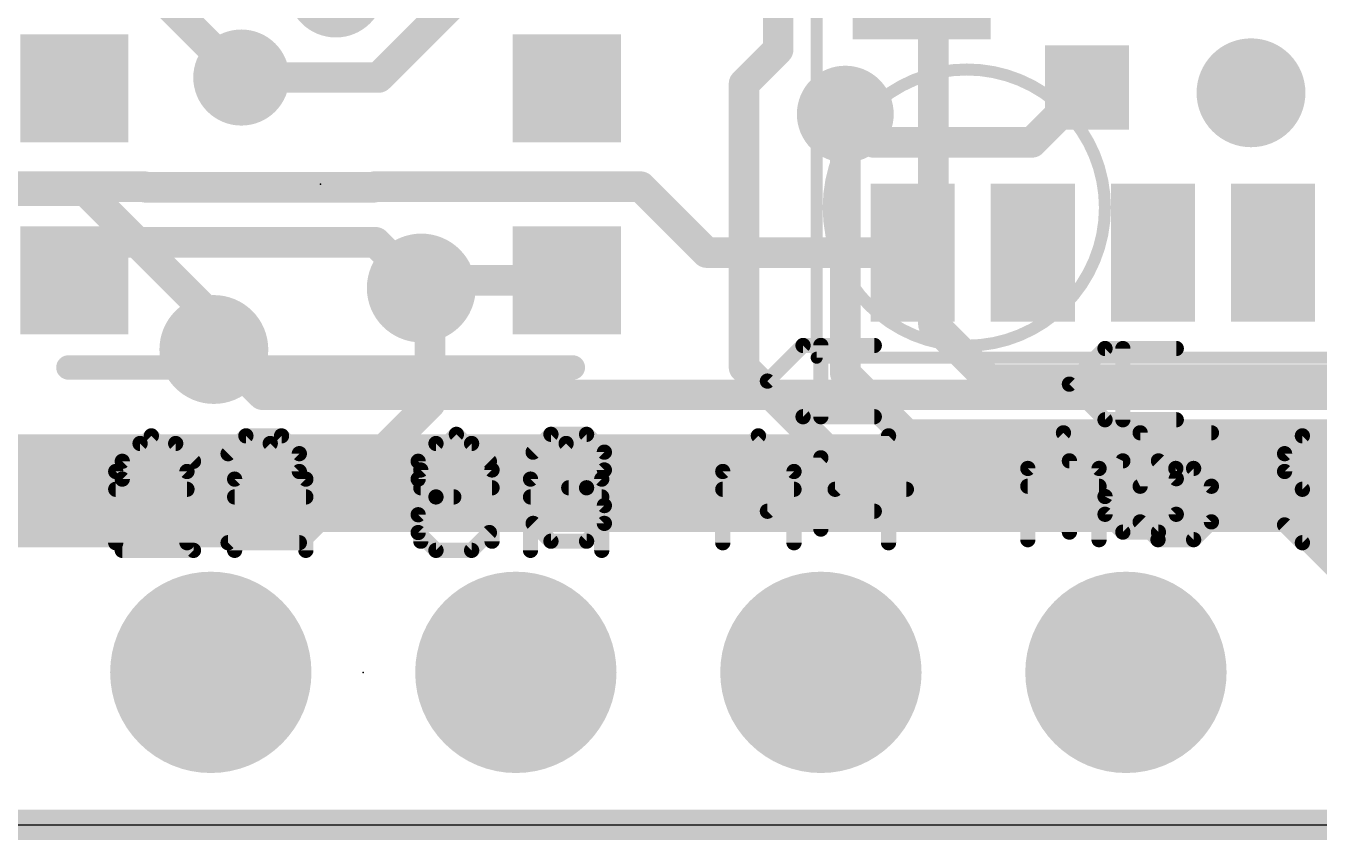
# Model space of a CAD drawing. Extents: x -0.1 to 35.6, y -0.1 to 17.9.
# Drawn here: x 14.97 to 25.74, y -0.13 to 6.65 of the extents above; entities that cross this region are included whole.
import ezdxf

# ---------------------------------------------------------------- set-up
doc = ezdxf.new("R2010")
doc.units = 0
for name, color, linetype in [('1', 12, 'CONTINUOUS'), ('16', 5, 'CONTINUOUS'), ('17', 110, 'CONTINUOUS'), ('18', 110, 'CONTINUOUS'), ('20', 4, 'CONTINUOUS'), ('21', 40, 'CONTINUOUS'), ('22', 6, 'CONTINUOUS'), ('23', 40, 'CONTINUOUS')]:
    doc.layers.add(name, color=color, linetype=linetype)

# ---------------------------------------------------------------- blocks, each defined once
blk = doc.blocks.new('ROUNDP')
at = {"const_width": 0.5}
blk.add_lwpolyline([(0, -0.25, 1), (0, 0.25, 1), (0, -0.25)], format="xyb", dxfattribs=at)
blk = doc.blocks.new('RECT')
blk.add_solid([(-0.5, -0.5), (0.5, -0.5), (-0.5, 0.5), (0.5, 0.5)])
blk = doc.blocks.new('ROUNDV')
at = {"const_width": 0.5}
blk.add_lwpolyline([(0, -0.25, 1), (0, 0.25, 1), (0, -0.25)], format="xyb", dxfattribs=at)

msp = doc.modelspace()

# ---------------------------------------------------------------- linework, layer by layer
at = {"layer": '1'}
for points, const_width in [([(16.764, 6.223), (15.7942, 7.1928)], 0.254), ([(23.805, 6.14), (23.3478, 5.6828)], 0.254), ([(22.0286, 5.6828), (21.7932, 5.9182)], 0.254), ([(23.3478, 5.6828), (22.0286, 5.6828)], 0.254), ([(15.9612, 5.3142), (12.4262, 5.3142)], 0.254), ([(15.9668, 5.3086), (15.9612, 5.3142)], 0.254), ([(15.9668, 5.3086), (17.8659, 5.3086)], 0.254), ([(17.8659, 5.3086), (17.8715, 5.3142)], 0.254), ([(17.8715, 5.3142), (20.09, 5.3142)], 0.254), ([(20.6392, 4.765), (20.09, 5.3142)], 0.254), ([(15.6918, 4.8514), (15.3744, 4.534)], 0.254), ([(17.8816, 4.8514), (15.6918, 4.8514)], 0.254), ([(18.2626, 4.4704), (17.8816, 4.8514)], 0.254), ([(22.355, 4.765), (20.6392, 4.765)], 0.254), ([(18.3262, 4.534), (18.2626, 4.4704)], 0.254), ([(19.4744, 4.534), (18.3262, 4.534)], 0.254), ([(16.5354, 3.9584), (16.5648, 3.9584)], 0.254), ([(16.9418, 3.5814), (16.5648, 3.9584)], 0.254), ([(27.9654, 3.5814), (16.9418, 3.5814)], 0.254), ([(29.8958, 2.8448), (10.3784, 2.8448)], 0.8128), ([(32.2072, 0), (0, 0)], 0.254)]:
    msp.add_lwpolyline(points, dxfattribs=dict(at, const_width=const_width))
at = {"layer": '1', "const_width": 0.127}
for points in [[(16.7191, 6.1781, 1), (16.8089, 6.2679)], [(23.8499, 6.0951, 1), (23.7601, 6.1849)], [(21.8381, 5.9631, 1), (21.7483, 5.8733)], [(22.0286, 5.7463, 1), (22.0286, 5.6193)], [(21.9837, 5.6379, 1), (22.0735, 5.7277)], [(23.3029, 5.7277, 1), (23.3927, 5.6379)], [(23.3478, 5.6193, 1), (23.3478, 5.7463)], [(16.0061, 5.3591, 1), (15.9163, 5.2693)], [(15.9668, 5.3721, 1), (15.9668, 5.2451)], [(15.9219, 5.2637, 1), (16.0117, 5.3535)], [(15.9612, 5.2507, 1), (15.9612, 5.3777)], [(17.821, 5.3535, 1), (17.9108, 5.2637)], [(17.8715, 5.3777, 1), (17.8715, 5.2507)], [(17.9164, 5.2693, 1), (17.8266, 5.3591)], [(17.8659, 5.2451, 1), (17.8659, 5.3721)], [(20.1349, 5.3591, 1), (20.0451, 5.2693)], [(20.09, 5.2507, 1), (20.09, 5.3777)], [(15.6918, 4.9149, 1), (15.6918, 4.7879)], [(15.7367, 4.8065, 1), (15.6469, 4.8963)], [(17.9265, 4.8963, 1), (17.8367, 4.8065)], [(17.8816, 4.7879, 1), (17.8816, 4.9149)], [(20.6392, 4.8285, 1), (20.6392, 4.7015)], [(20.5943, 4.7201, 1), (20.6841, 4.8099)], [(22.355, 4.7015, 1), (22.355, 4.8285)], [(15.3295, 4.5789, 1), (15.4193, 4.4891)], [(18.3262, 4.5975, 1), (18.3262, 4.4705)], [(18.3711, 4.4891, 1), (18.2813, 4.5789)], [(19.4744, 4.4705, 1), (19.4744, 4.5975)], [(18.2177, 4.5153, 1), (18.3075, 4.4255)], [(18.2177, 4.4255, 1), (18.3075, 4.5153)], [(16.5354, 4.0219, 1), (16.5354, 3.8949)], [(16.6097, 4.0033, 1), (16.5199, 3.9135)], [(16.5648, 3.8949, 1), (16.5648, 4.0219)], [(16.9418, 3.6449, 1), (16.9418, 3.5179)], [(16.8969, 3.5365, 1), (16.9867, 3.6263)]]:
    msp.add_lwpolyline(points, format="xyb", dxfattribs=at)
at = {"layer": '16', "const_width": 0.254}
for points in [[(20.066, 8.382), (17.907, 6.223)], [(22.5266, 4.1688), (22.5266, 7.746)], [(21.2344, 7.5986), (21.2344, 6.4556)], [(21.2344, 6.4556), (20.95, 6.1712)], [(16.764, 6.223), (17.907, 6.223)], [(20.95, 6.1712), (20.95, 3.809)], [(21.7932, 5.9182), (21.7932, 3.7592)], [(15.4686, 5.2792), (12.1198, 5.2792)], [(16.5354, 4.2124), (15.4686, 5.2792)], [(18.2626, 4.2281), (18.2626, 4.4704)], [(16.5354, 3.9584), (16.5354, 4.2124)], [(18.3348, 4.1559), (18.2626, 4.2281)], [(18.3348, 3.5069), (18.3348, 4.1559)], [(22.987, 3.7084), (22.5266, 4.1688)], [(22.092, 2.667), (20.95, 3.809)], [(21.7932, 3.7592), (22.3012, 3.2512)], [(28.424, 3.7084), (22.987, 3.7084)], [(17.2663, 2.4384), (18.3348, 3.5069)], [(22.3012, 3.2512), (27.9908, 3.2512)], [(25.4, 2.667), (22.092, 2.667)], [(25.4, 2.667), (26.67, 1.397)], [(2.4384, 2.4384), (17.2663, 2.4384)], [(32.0802, 0), (0, 0)]]:
    msp.add_lwpolyline(points, dxfattribs=at)
at = {"layer": '16', "const_width": 0.127}
for points in [[(21.2793, 6.4107, 1), (21.1895, 6.5005)], [(21.1709, 6.4556, 1), (21.2979, 6.4556)], [(16.764, 6.2865, 1), (16.764, 6.1595)], [(17.8621, 6.2679, 1), (17.9519, 6.1781)], [(17.907, 6.1595, 1), (17.907, 6.2865)], [(21.0135, 6.1712, 1), (20.8865, 6.1712)], [(20.9051, 6.2161, 1), (20.9949, 6.1263)], [(21.8567, 5.9182, 1), (21.7297, 5.9182)], [(15.5135, 5.3241, 1), (15.4237, 5.2343)], [(15.4686, 5.2157, 1), (15.4686, 5.3427)], [(18.3261, 4.4704, 1), (18.1991, 4.4704)], [(16.5989, 4.2124, 1), (16.4719, 4.2124)], [(16.4905, 4.1675, 1), (16.5803, 4.2573)], [(18.3075, 4.273, 1), (18.2177, 4.1832)], [(18.1991, 4.2281, 1), (18.3261, 4.2281)], [(18.3983, 4.1559, 1), (18.2713, 4.1559)], [(18.2899, 4.111, 1), (18.3797, 4.2008)], [(22.5715, 4.2137, 1), (22.4817, 4.1239)], [(22.4631, 4.1688, 1), (22.5901, 4.1688)], [(16.4719, 3.9584, 1), (16.5989, 3.9584)], [(20.9949, 3.8539, 1), (20.9051, 3.7641)], [(21.8381, 3.8041, 1), (21.7483, 3.7143)], [(20.8865, 3.809, 1), (21.0135, 3.809)], [(21.7297, 3.7592, 1), (21.8567, 3.7592)], [(22.987, 3.7719, 1), (22.987, 3.6449)], [(22.9421, 3.6635, 1), (23.0319, 3.7533)], [(18.2713, 3.5069, 1), (18.3983, 3.5069)], [(18.3797, 3.462, 1), (18.2899, 3.5518)], [(22.3012, 3.3147, 1), (22.3012, 3.1877)], [(22.2563, 3.2063, 1), (22.3461, 3.2961)], [(22.092, 2.7305, 1), (22.092, 2.6035)], [(22.0471, 2.6221, 1), (22.1369, 2.7119)], [(25.4449, 2.7119, 1), (25.3551, 2.6221)], [(25.4, 2.6035, 1), (25.4, 2.7305)], [(17.2214, 2.4833, 1), (17.3112, 2.3935)], [(17.2663, 2.3749, 1), (17.2663, 2.5019)]]:
    msp.add_lwpolyline(points, format="xyb", dxfattribs=at)
at = {"layer": '20'}
msp.add_line((1.27, 0), (34.29, 0), dxfattribs=at)
at = {"layer": '21'}
for points, const_width in [([(21.555, 3.89), (21.555, 13.89)], 0.1), ([(19.5244, 3.8086), (15.3244, 3.8086)], 0.2032), ([(32.155, 3.89), (21.555, 3.89)], 0.1), ([(15.7185, 2.9427), (16.015, 3.2393)], 0.127), ([(16.015, 3.2393), (16.3116, 2.9427)], 0.127), ([(16.8023, 3.2393), (16.654, 3.091)], 0.127), ([(17.0989, 3.2393), (16.8023, 3.2393)], 0.127), ([(17.2472, 3.091), (17.0989, 3.2393)], 0.127), ([(18.2585, 2.9554), (18.555, 3.252)], 0.127), ([(18.555, 3.252), (18.8516, 2.9554)], 0.127), ([(19.194, 3.1037), (19.3423, 3.252)], 0.127), ([(19.3423, 3.252), (19.6389, 3.252)], 0.127), ([(19.6389, 3.252), (19.7872, 3.1037)], 0.127), ([(20.7731, 2.9427), (21.0696, 3.2393)], 0.127), ([(21.0696, 3.2393), (21.3662, 2.9427)], 0.127), ([(22.1535, 3.2393), (21.7086, 2.7944)], 0.127), ([(22.1535, 2.3495), (22.1535, 3.2393)], 0.127), ([(23.3131, 2.9681), (23.6096, 3.2647)], 0.127), ([(23.6096, 3.2647), (23.9062, 2.9681)], 0.127), ([(24.8418, 3.2647), (24.2486, 3.2647)], 0.127), ([(24.2486, 3.2647), (24.2486, 2.8198)], 0.127), ([(25.5992, 3.2393), (25.4509, 3.091)], 0.127), ([(25.8958, 3.2393), (25.5992, 3.2393)], 0.127), ([(17.2472, 2.9427), (17.2472, 3.091)], 0.127), ([(19.7872, 3.1037), (19.7872, 2.9554)], 0.127), ([(25.4509, 3.091), (25.4509, 2.9427)], 0.127), ([(18.2585, 2.3622), (18.2585, 2.9554)], 0.127), ([(18.8516, 2.9554), (18.8516, 2.3622)], 0.127), ([(19.7872, 2.9554), (19.6389, 2.8071)], 0.127), ([(23.3131, 2.3749), (23.3131, 2.9681)], 0.127), ([(23.9062, 2.9681), (23.9062, 2.3749)], 0.127), ([(24.2486, 2.8198), (24.5452, 2.9681)], 0.127), ([(24.5452, 2.9681), (24.6935, 2.9681)], 0.127), ([(24.6935, 2.9681), (24.8418, 2.8198)], 0.127), ([(15.7185, 2.3495), (15.7185, 2.9427)], 0.127), ([(16.3116, 2.9427), (16.3116, 2.3495)], 0.127), ([(16.654, 2.3495), (17.2472, 2.9427)], 0.127), ([(20.7731, 2.3495), (20.7731, 2.9427)], 0.127), ([(21.3662, 2.9427), (21.3662, 2.3495)], 0.127), ([(25.4509, 2.9427), (25.5992, 2.7944)], 0.127), ([(15.7185, 2.7944), (16.3116, 2.7944)], 0.127), ([(18.2585, 2.8071), (18.8516, 2.8071)], 0.127), ([(19.6389, 2.8071), (19.4906, 2.8071)], 0.127), ([(19.6389, 2.8071), (19.7872, 2.6588)], 0.127), ([(20.7731, 2.7944), (21.3662, 2.7944)], 0.127), ([(21.7086, 2.7944), (22.3018, 2.7944)], 0.127), ([(23.3131, 2.8198), (23.9062, 2.8198)], 0.127), ([(24.8418, 2.8198), (24.8418, 2.5232)], 0.127), ([(25.5992, 2.7944), (25.8958, 2.7944)], 0.127), ([(19.7872, 2.6588), (19.7872, 2.5105)], 0.127), ([(24.3969, 2.3749), (24.2486, 2.5232)], 0.127), ([(24.8418, 2.5232), (24.6935, 2.3749)], 0.127), ([(19.3423, 2.3622), (19.194, 2.5105)], 0.127), ([(19.7872, 2.5105), (19.6389, 2.3622)], 0.127), ([(25.5992, 2.3495), (25.4509, 2.4978)], 0.127), ([(17.2472, 2.3495), (16.654, 2.3495)], 0.127), ([(19.6389, 2.3622), (19.3423, 2.3622)], 0.127), ([(24.6935, 2.3749), (24.3969, 2.3749)], 0.127), ([(25.8958, 2.3495), (25.5992, 2.3495)], 0.127)]:
    msp.add_lwpolyline(points, dxfattribs=dict(at, const_width=const_width))
for points, const_width in [([(22.805, 3.99, 1), (22.805, 6.29, 1), (22.805, 3.99)], 0.1), ([(15.3244, 3.8594, 1), (15.3244, 3.7578)], 0.1016), ([(19.5244, 3.7578, 1), (19.5244, 3.8594)], 0.1016), ([(21.555, 3.915, 1), (21.555, 3.865)], 0.05), ([(21.53, 3.89, 1), (21.58, 3.89)], 0.05), ([(16.0375, 3.2617, 1), (15.9926, 3.2168)], 0.0635), ([(16.0375, 3.2168, 1), (15.9926, 3.2617)], 0.0635), ([(16.8023, 3.271, 1), (16.8023, 3.2075)], 0.0635), ([(16.8247, 3.2168, 1), (16.7798, 3.2617)], 0.0635), ([(17.1213, 3.2617, 1), (17.0764, 3.2168)], 0.0635), ([(17.0989, 3.2075, 1), (17.0989, 3.271)], 0.0635), ([(18.5775, 3.2744, 1), (18.5326, 3.2295)], 0.0635), ([(18.5775, 3.2295, 1), (18.5326, 3.2744)], 0.0635), ([(19.3423, 3.2837, 1), (19.3423, 3.2202)], 0.0635), ([(19.3647, 3.2295, 1), (19.3198, 3.2744)], 0.0635), ([(19.6613, 3.2744, 1), (19.6164, 3.2295)], 0.0635), ([(19.6389, 3.2202, 1), (19.6389, 3.2837)], 0.0635), ([(21.0921, 3.2617, 1), (21.0472, 3.2168)], 0.0635), ([(21.0921, 3.2168, 1), (21.0472, 3.2617)], 0.0635), ([(22.1852, 3.2393, 1), (22.1217, 3.2393)], 0.0635), ([(22.1759, 3.2168, 1), (22.131, 3.2617)], 0.0635), ([(23.6321, 3.2871, 1), (23.5872, 3.2422)], 0.0635), ([(23.6321, 3.2422, 1), (23.5872, 3.2871)], 0.0635), ([(24.2486, 3.2964, 1), (24.2486, 3.2329)], 0.0635), ([(24.2803, 3.2647, 1), (24.2168, 3.2647)], 0.0635), ([(24.8418, 3.2329, 1), (24.8418, 3.2964)], 0.0635), ([(25.5992, 3.271, 1), (25.5992, 3.2075)], 0.0635), ([(25.6217, 3.2168, 1), (25.5768, 3.2617)], 0.0635), ([(16.6315, 3.1134, 1), (16.6764, 3.0685)], 0.0635), ([(17.2789, 3.091, 1), (17.2154, 3.091)], 0.0635), ([(17.2247, 3.0685, 1), (17.2696, 3.1134)], 0.0635), ([(19.1715, 3.1261, 1), (19.2164, 3.0812)], 0.0635), ([(19.8189, 3.1037, 1), (19.7554, 3.1037)], 0.0635), ([(19.7647, 3.0812, 1), (19.8096, 3.1261)], 0.0635), ([(25.4827, 3.091, 1), (25.4192, 3.091)], 0.0635), ([(25.4285, 3.1134, 1), (25.4734, 3.0685)], 0.0635), ([(18.2902, 2.9554, 1), (18.2267, 2.9554)], 0.0635), ([(18.8834, 2.9554, 1), (18.8199, 2.9554)], 0.0635), ([(19.8096, 2.9329, 1), (19.7647, 2.9778)], 0.0635), ([(23.3448, 2.9681, 1), (23.2813, 2.9681)], 0.0635), ([(23.2906, 2.9905, 1), (23.3355, 2.9456)], 0.0635), ([(23.938, 2.9681, 1), (23.8745, 2.9681)], 0.0635), ([(23.8838, 2.9456, 1), (23.9287, 2.9905)], 0.0635), ([(24.5452, 2.9998, 1), (24.5452, 2.9363)], 0.0635), ([(24.5594, 2.9397, 1), (24.531, 2.9965)], 0.0635), ([(24.7159, 2.9905, 1), (24.671, 2.9456)], 0.0635), ([(24.6935, 2.9363, 1), (24.6935, 2.9998)], 0.0635), ([(15.7502, 2.9427, 1), (15.6867, 2.9427)], 0.0635), ([(15.696, 2.9651, 1), (15.7409, 2.9202)], 0.0635), ([(16.3434, 2.9427, 1), (16.2799, 2.9427)], 0.0635), ([(16.2892, 2.9202, 1), (16.3341, 2.9651)], 0.0635), ([(17.2154, 2.9427, 1), (17.2789, 2.9427)], 0.0635), ([(17.2696, 2.9202, 1), (17.2247, 2.9651)], 0.0635), ([(18.236, 2.9778, 1), (18.2809, 2.9329)], 0.0635), ([(18.8292, 2.9329, 1), (18.8741, 2.9778)], 0.0635), ([(19.7554, 2.9554, 1), (19.8189, 2.9554)], 0.0635), ([(20.8048, 2.9427, 1), (20.7413, 2.9427)], 0.0635), ([(20.7506, 2.9651, 1), (20.7955, 2.9202)], 0.0635), ([(21.398, 2.9427, 1), (21.3345, 2.9427)], 0.0635), ([(21.3438, 2.9202, 1), (21.3887, 2.9651)], 0.0635), ([(25.4192, 2.9427, 1), (25.4827, 2.9427)], 0.0635), ([(25.4734, 2.9651, 1), (25.4285, 2.9202)], 0.0635), ([(15.7185, 2.8261, 1), (15.7185, 2.7626)], 0.0635), ([(16.3116, 2.7626, 1), (16.3116, 2.8261)], 0.0635), ([(18.2585, 2.8388, 1), (18.2585, 2.7753)], 0.0635), ([(18.8516, 2.7753, 1), (18.8516, 2.8388)], 0.0635), ([(19.4906, 2.8388, 1), (19.4906, 2.7753)], 0.0635), ([(19.6613, 2.8295, 1), (19.6164, 2.7846)], 0.0635), ([(19.6164, 2.8295, 1), (19.6613, 2.7846)], 0.0635), ([(19.6389, 2.7753, 1), (19.6389, 2.8388)], 0.0635), ([(20.7731, 2.8261, 1), (20.7731, 2.7626)], 0.0635), ([(21.3662, 2.7626, 1), (21.3662, 2.8261)], 0.0635), ([(21.7086, 2.8261, 1), (21.7086, 2.7626)], 0.0635), ([(21.6861, 2.8168, 1), (21.731, 2.7719)], 0.0635), ([(22.3018, 2.7626, 1), (22.3018, 2.8261)], 0.0635), ([(23.3131, 2.8515, 1), (23.3131, 2.788)], 0.0635), ([(23.9062, 2.788, 1), (23.9062, 2.8515)], 0.0635), ([(24.2344, 2.8482, 1), (24.2628, 2.7914)], 0.0635), ([(24.2168, 2.8198, 1), (24.2803, 2.8198)], 0.0635), ([(24.8735, 2.8198, 1), (24.81, 2.8198)], 0.0635), ([(24.8193, 2.7973, 1), (24.8642, 2.8422)], 0.0635), ([(25.5992, 2.8261, 1), (25.5992, 2.7626)], 0.0635), ([(25.5768, 2.7719, 1), (25.6217, 2.8168)], 0.0635), ([(19.8189, 2.6588, 1), (19.7554, 2.6588)], 0.0635), ([(19.7647, 2.6363, 1), (19.8096, 2.6812)], 0.0635), ([(24.271, 2.5456, 1), (24.2261, 2.5007)], 0.0635), ([(24.8642, 2.5007, 1), (24.8193, 2.5456)], 0.0635), ([(19.2164, 2.5329, 1), (19.1715, 2.488)], 0.0635), ([(19.7554, 2.5105, 1), (19.8189, 2.5105)], 0.0635), ([(19.8096, 2.488, 1), (19.7647, 2.5329)], 0.0635), ([(24.81, 2.5232, 1), (24.8735, 2.5232)], 0.0635), ([(25.4734, 2.5202, 1), (25.4285, 2.4753)], 0.0635), ([(15.6867, 2.3495, 1), (15.7502, 2.3495)], 0.0635), ([(16.2799, 2.3495, 1), (16.3434, 2.3495)], 0.0635), ([(16.6315, 2.372, 1), (16.6764, 2.327)], 0.0635), ([(16.654, 2.3813, 1), (16.654, 2.3177)], 0.0635), ([(17.2472, 2.3177, 1), (17.2472, 2.3813)], 0.0635), ([(18.2267, 2.3622, 1), (18.2902, 2.3622)], 0.0635), ([(18.8199, 2.3622, 1), (18.8834, 2.3622)], 0.0635), ([(19.3423, 2.394, 1), (19.3423, 2.3304)], 0.0635), ([(19.3198, 2.3397, 1), (19.3647, 2.3847)], 0.0635), ([(19.6164, 2.3847, 1), (19.6613, 2.3397)], 0.0635), ([(19.6389, 2.3304, 1), (19.6389, 2.394)], 0.0635), ([(20.7413, 2.3495, 1), (20.8048, 2.3495)], 0.0635), ([(21.3345, 2.3495, 1), (21.398, 2.3495)], 0.0635), ([(22.1217, 2.3495, 1), (22.1852, 2.3495)], 0.0635), ([(23.2813, 2.3749, 1), (23.3448, 2.3749)], 0.0635), ([(23.8745, 2.3749, 1), (23.938, 2.3749)], 0.0635), ([(24.3969, 2.4067, 1), (24.3969, 2.3432)], 0.0635), ([(24.3744, 2.3524, 1), (24.4193, 2.3974)], 0.0635), ([(24.671, 2.3974, 1), (24.7159, 2.3524)], 0.0635), ([(24.6935, 2.3432, 1), (24.6935, 2.4067)], 0.0635), ([(25.5992, 2.3813, 1), (25.5992, 2.3177)], 0.0635), ([(25.5768, 2.327, 1), (25.6217, 2.372)], 0.0635)]:
    msp.add_lwpolyline(points, format="xyb", dxfattribs=dict(at, const_width=const_width))
at = {"layer": '22', "const_width": 0.127}
for points in [[(21.4413, 3.9919), (21.1447, 3.6954)], [(22.0345, 3.9919), (21.4413, 3.9919)], [(21.5896, 3.9919), (21.5896, 3.3988)], [(23.9559, 3.9665), (23.6593, 3.67)], [(24.5491, 3.9665), (23.9559, 3.9665)], [(24.1042, 3.9665), (24.1042, 3.3734)], [(21.1447, 3.6954), (21.4413, 3.3988)], [(23.6593, 3.67), (23.9559, 3.3734)], [(21.4413, 3.3988), (22.0345, 3.3988)], [(23.9559, 3.3734), (24.5491, 3.3734)], [(15.7728, 3.0275), (15.9211, 3.1758)], [(15.9211, 3.1758), (16.2177, 3.1758)], [(16.2177, 3.1758), (16.366, 3.0275)], [(17.005, 3.1758), (16.7084, 2.8792)], [(17.3015, 2.8792), (17.005, 3.1758)], [(18.3849, 3.1758), (18.2366, 3.0275)], [(18.6815, 3.1758), (18.3849, 3.1758)], [(18.8298, 3.0275), (18.6815, 3.1758)], [(19.4688, 3.1758), (19.1722, 2.8792)], [(19.7653, 2.8792), (19.4688, 3.1758)], [(15.7728, 2.8792), (15.7728, 3.0275)], [(18.2366, 3.0275), (18.2366, 2.8792)], [(21.1447, 2.6115), (21.5896, 3.0564)], [(21.5896, 3.0564), (21.5896, 2.4632)], [(23.6593, 2.4378), (23.6593, 3.031)], [(23.6593, 3.031), (24.1042, 3.031)], [(24.1042, 3.031), (23.9559, 2.7344)], [(24.5491, 2.8827), (24.4008, 3.031)], [(16.366, 2.286), (15.7728, 2.8792)], [(16.7084, 2.8792), (16.7084, 2.286)], [(17.3015, 2.286), (17.3015, 2.8792)], [(18.2366, 2.8792), (18.3849, 2.7309)], [(19.1722, 2.8792), (19.1722, 2.286)], [(19.7653, 2.286), (19.7653, 2.8792)], [(24.5491, 2.5861), (24.5491, 2.8827)], [(17.3015, 2.7309), (16.7084, 2.7309)], [(18.3849, 2.7309), (18.2366, 2.5826)], [(18.3849, 2.7309), (18.5332, 2.7309)], [(19.7653, 2.7309), (19.1722, 2.7309)], [(23.9559, 2.7344), (23.9559, 2.5861)], [(18.2366, 2.5826), (18.2366, 2.4343)], [(22.0345, 2.6115), (21.1447, 2.6115)], [(23.9559, 2.5861), (24.1042, 2.4378)], [(24.4008, 2.4378), (24.5491, 2.5861)], [(18.2366, 2.4343), (18.3849, 2.286)], [(18.6815, 2.286), (18.8298, 2.4343)], [(24.1042, 2.4378), (24.4008, 2.4378)], [(15.7728, 2.286), (16.366, 2.286)], [(18.3849, 2.286), (18.6815, 2.286)]]:
    msp.add_lwpolyline(points, dxfattribs=at)
at = {"layer": '22', "const_width": 0.0635}
for points in [[(21.4413, 4.0237, 1), (21.4413, 3.9602)], [(21.4638, 3.9695, 1), (21.4189, 4.0144)], [(21.6214, 3.9919, 1), (21.5579, 3.9919)], [(22.0345, 3.9602, 1), (22.0345, 4.0237)], [(23.9559, 3.9983, 1), (23.9559, 3.9348)], [(23.9784, 3.9441, 1), (23.9335, 3.989)], [(24.136, 3.9665, 1), (24.0725, 3.9665)], [(24.5491, 3.9348, 1), (24.5491, 3.9983)], [(21.1672, 3.7178, 1), (21.1223, 3.6729)], [(21.1223, 3.7178, 1), (21.1672, 3.6729)], [(23.6818, 3.6924, 1), (23.6369, 3.6475)], [(23.6369, 3.6924, 1), (23.6818, 3.6475)], [(21.4413, 3.4305, 1), (21.4413, 3.367)], [(21.4189, 3.3763, 1), (21.4638, 3.4212)], [(22.0345, 3.367, 1), (22.0345, 3.4305)], [(21.5579, 3.3988, 1), (21.6214, 3.3988)], [(23.9559, 3.4051, 1), (23.9559, 3.3416)], [(23.9335, 3.3509, 1), (23.9784, 3.3958)], [(24.0725, 3.3734, 1), (24.136, 3.3734)], [(24.5491, 3.3416, 1), (24.5491, 3.4051)], [(15.9211, 3.2075, 1), (15.9211, 3.144)], [(15.9436, 3.1533, 1), (15.8987, 3.1982)], [(16.2402, 3.1982, 1), (16.1953, 3.1533)], [(16.2177, 3.144, 1), (16.2177, 3.2075)], [(17.0274, 3.1982, 1), (16.9825, 3.1533)], [(17.0274, 3.1533, 1), (16.9825, 3.1982)], [(18.3849, 3.2075, 1), (18.3849, 3.144)], [(18.4074, 3.1533, 1), (18.3625, 3.1982)], [(18.704, 3.1982, 1), (18.6591, 3.1533)], [(18.6815, 3.144, 1), (18.6815, 3.2075)], [(19.4912, 3.1982, 1), (19.4463, 3.1533)], [(19.4912, 3.1533, 1), (19.4463, 3.1982)], [(15.8046, 3.0275, 1), (15.7411, 3.0275)], [(15.7504, 3.0499, 1), (15.7953, 3.005)], [(16.3436, 3.005, 1), (16.3885, 3.0499)], [(18.2684, 3.0275, 1), (18.2049, 3.0275)], [(18.2142, 3.0499, 1), (18.2591, 3.005)], [(18.8074, 3.005, 1), (18.8523, 3.0499)], [(21.6214, 3.0564, 1), (21.5579, 3.0564)], [(21.6121, 3.034, 1), (21.5672, 3.0789)], [(23.6593, 3.0628, 1), (23.6593, 2.9993)], [(23.6911, 3.031, 1), (23.6276, 3.031)], [(24.1326, 3.0168, 1), (24.0758, 3.0452)], [(24.1042, 2.9993, 1), (24.1042, 3.0628)], [(24.4233, 3.0535, 1), (24.3784, 3.0086)], [(15.7411, 2.8792, 1), (15.8046, 2.8792)], [(15.7953, 2.9016, 1), (15.7504, 2.8567)], [(16.7401, 2.8792, 1), (16.6766, 2.8792)], [(16.6859, 2.9016, 1), (16.7308, 2.8567)], [(17.3333, 2.8792, 1), (17.2698, 2.8792)], [(17.2791, 2.8567, 1), (17.324, 2.9016)], [(18.2049, 2.8792, 1), (18.2684, 2.8792)], [(18.2591, 2.9016, 1), (18.2142, 2.8567)], [(19.2039, 2.8792, 1), (19.1404, 2.8792)], [(19.1497, 2.9016, 1), (19.1946, 2.8567)], [(19.7971, 2.8792, 1), (19.7336, 2.8792)], [(19.7429, 2.8567, 1), (19.7878, 2.9016)], [(24.5809, 2.8827, 1), (24.5174, 2.8827)], [(24.5266, 2.8603, 1), (24.5716, 2.9052)], [(16.7084, 2.7626, 1), (16.7084, 2.6991)], [(17.3015, 2.6991, 1), (17.3015, 2.7626)], [(18.3849, 2.7626, 1), (18.3849, 2.6991)], [(18.4074, 2.7084, 1), (18.3625, 2.7533)], [(18.3625, 2.7084, 1), (18.4074, 2.7533)], [(18.5332, 2.6991, 1), (18.5332, 2.7626)], [(19.1722, 2.7626, 1), (19.1722, 2.6991)], [(19.7653, 2.6991, 1), (19.7653, 2.7626)], [(23.9275, 2.7486, 1), (23.9843, 2.7202)], [(23.9877, 2.7344, 1), (23.9242, 2.7344)], [(18.2684, 2.5826, 1), (18.2049, 2.5826)], [(18.2142, 2.605, 1), (18.2591, 2.5601)], [(21.1447, 2.6433, 1), (21.1447, 2.5798)], [(21.1223, 2.634, 1), (21.1672, 2.5891)], [(22.0345, 2.5798, 1), (22.0345, 2.6433)], [(23.9784, 2.6086, 1), (23.9335, 2.5637)], [(23.9242, 2.5861, 1), (23.9877, 2.5861)], [(24.5174, 2.5861, 1), (24.5809, 2.5861)], [(24.5716, 2.5637, 1), (24.5266, 2.6086)], [(18.2591, 2.4567, 1), (18.2142, 2.4118)], [(18.8523, 2.4118, 1), (18.8074, 2.4567)], [(21.5579, 2.4632, 1), (21.6214, 2.4632)], [(24.1042, 2.4696, 1), (24.1042, 2.4061)], [(24.0818, 2.4154, 1), (24.1267, 2.4603)], [(24.3784, 2.4603, 1), (24.4233, 2.4154)], [(24.4008, 2.4061, 1), (24.4008, 2.4696)], [(18.2049, 2.4343, 1), (18.2684, 2.4343)], [(23.6276, 2.4378, 1), (23.6911, 2.4378)], [(15.7728, 2.3178, 1), (15.7728, 2.2542)], [(16.3436, 2.2635, 1), (16.3885, 2.3085)], [(16.366, 2.2542, 1), (16.366, 2.3178)], [(16.6766, 2.286, 1), (16.7401, 2.286)], [(17.2698, 2.286, 1), (17.3333, 2.286)], [(18.3849, 2.3178, 1), (18.3849, 2.2542)], [(18.3625, 2.2635, 1), (18.4074, 2.3085)], [(18.6591, 2.3085, 1), (18.704, 2.2635)], [(18.6815, 2.2542, 1), (18.6815, 2.3178)], [(19.1404, 2.286, 1), (19.2039, 2.286)], [(19.7336, 2.286, 1), (19.7971, 2.286)]]:
    msp.add_lwpolyline(points, format="xyb", dxfattribs=at)
at = {"layer": '23'}
for p in [(17.4244, 5.334), (17.78, 1.27)]:
    msp.add_point(p, dxfattribs=at)

# ---------------------------------------------------------------- block references
at = {"layer": '1'}
for p, xscale, yscale in [((22.43, 6.89), 1.15, 0.7), ((15.3744, 6.134), 0.9, 0.9), ((19.4744, 6.134), 0.9, 0.9), ((23.805, 6.14), 0.7, 0.7), ((15.3744, 4.534), 0.9, 0.9), ((19.4744, 4.534), 0.9, 0.9)]:
    msp.add_blockref('RECT', p, dxfattribs=dict(at, xscale=xscale, yscale=yscale))
at = {"layer": '1', "xscale": 1.15, "yscale": 0.7, "rotation": 270}
for p in [(22.355, 4.765), (23.355, 4.765), (24.355, 4.765), (25.355, 4.765)]:
    msp.add_blockref('RECT', p, dxfattribs=at)
at = {"layer": '17', "xscale": 1.6764, "yscale": 1.6764, "rotation": 270}
for p in [(16.51, 1.27), (16.51, 1.27), (19.05, 1.27), (19.05, 1.27), (21.59, 1.27), (21.59, 1.27), (24.13, 1.27), (24.13, 1.27)]:
    msp.add_blockref('ROUNDP', p, dxfattribs=at)
at = {"layer": '18'}
for p, xscale, yscale in [((17.5514, 6.9596), 0.8064, 0.8064), ((17.5514, 6.9596), 0.8064, 0.8064), ((16.764, 6.223), 0.8001, 0.8001), ((16.764, 6.223), 0.8001, 0.8001), ((25.1714, 6.096), 0.9064, 0.9064), ((25.1714, 6.096), 0.9064, 0.9064), ((21.7932, 5.9182), 0.8064, 0.8064), ((21.7932, 5.9182), 0.8064, 0.8064), ((18.2626, 4.4704), 0.9064, 0.9064), ((18.2626, 4.4704), 0.9064, 0.9064), ((16.5354, 3.9584), 0.9064, 0.9064), ((16.5354, 3.9584), 0.9064, 0.9064)]:
    msp.add_blockref('ROUNDV', p, dxfattribs=dict(at, xscale=xscale, yscale=yscale))

doc.saveas('drawing.dxf')
